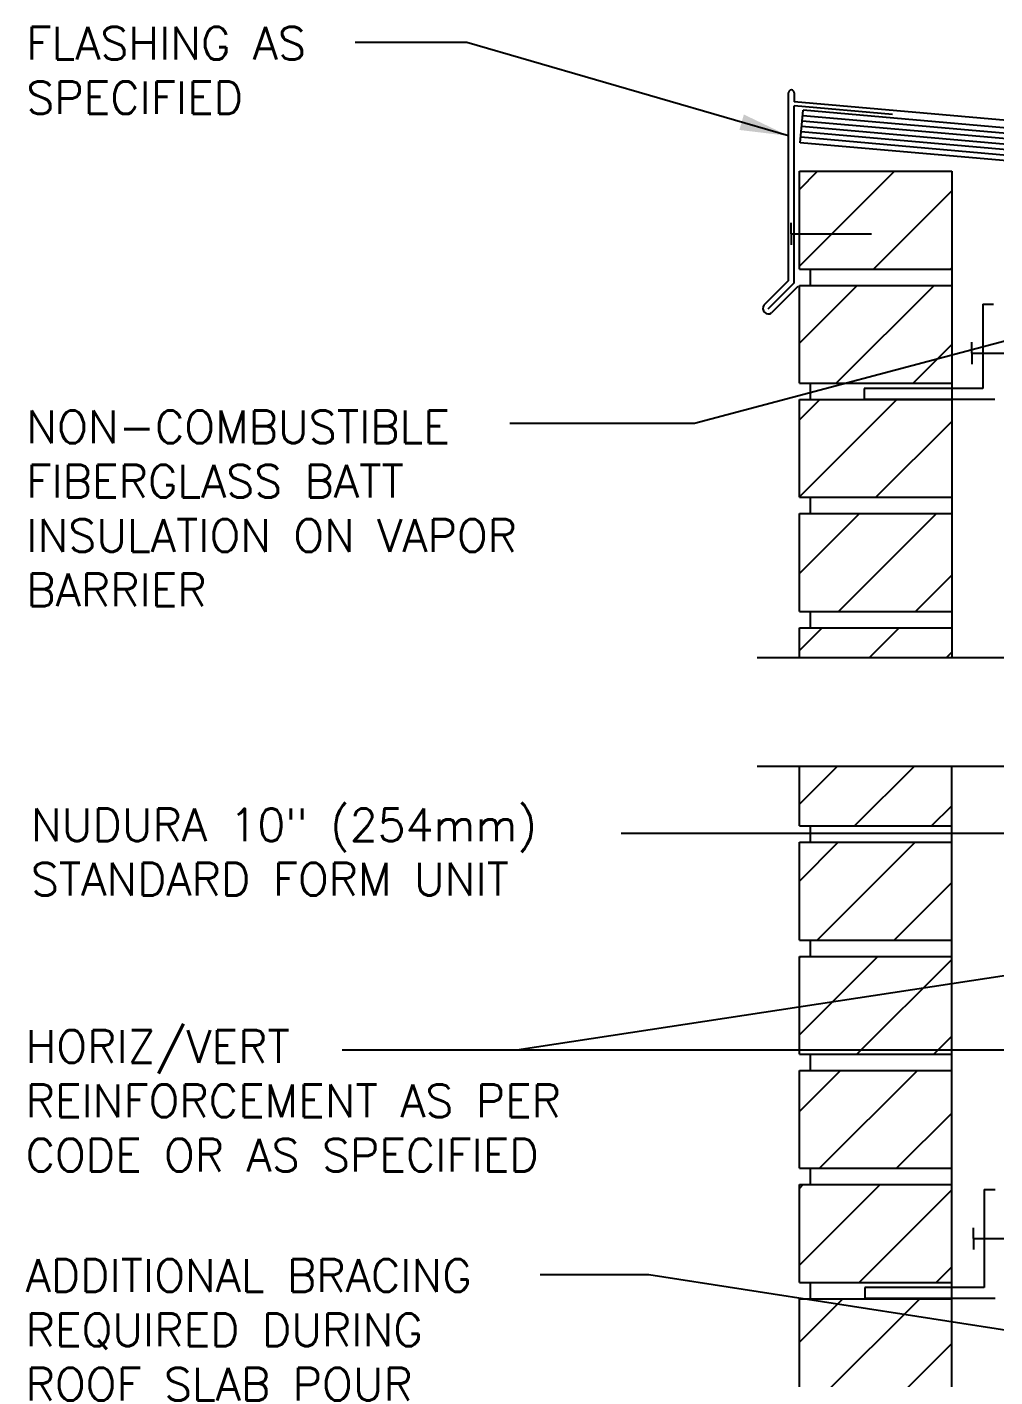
# Model space of a CAD drawing. Header units: inches. Extents: x 231.4 to 287.5, y 32.1 to 107.4.
# Drawn here: x 231.43 to 253.69, y 76.38 to 107.44 of the extents above; entities that cross this region are included whole.
import ezdxf

# ---------------------------------------------------------------- set-up
doc = ezdxf.new("R2010")
doc.units = ezdxf.units.IN
doc.header["$LTSCALE"] = 0.5
doc.header["$MEASUREMENT"] = 0
for name, color, linetype in [('HATCH', 12, 'Continuous'), ('line25', 2, 'Continuous'), ('LINE9', 9, 'Continuous'), ('TEXT', 4, 'Continuous')]:
    doc.layers.add(name, color=color, linetype=linetype)
doc.styles.add('DIM', font='romans.shx', dxfattribs={"width": 0.7})
doc.styles.add('ROMANS', font='romans.shx', dxfattribs={"height": 0.75})
doc.dimstyles.new('ext_12', dxfattribs={"dimscale": 12, "dimtxt": 0.09375, "dimasz": 0.09375, "dimexe": 0.09375, "dimexo": 0.0625, "dimgap": 0.0625, "dimtad": 1, "dimdec": 1, "dimzin": 3, "dimdsep": 46, "dimlunit": 4, "dimtxsty": 'DIM', "dimcen": 0.09, "dimdle": 0.09375, "dimclrt": 4, "dimadec": 0, "dimazin": 0, "dimtfac": 1, "dimtdec": 1, "dimtmove": 2, "dimatfit": 3, "dimfxl": 1, "dimfrac": 2, "dimtolj": 1, "dimtzin": 0, "dimarcsym": 0})

msp = doc.modelspace()

# ---------------------------------------------------------------- hatches: boundary and pattern name
at = {"layer": 'HATCH'}
h = msp.add_hatch(dxfattribs=at)
h.set_pattern_fill('ANSI31', color=256, scale=10, style=0)
h.set_pattern_definition([(45, (251.1798, 93.3156), (-0.883883, 0.883883), [])])
h.paths.add_polyline_path([(252.694, 93.621), (249.194, 93.621), (249.194, 92.932), (252.694, 92.932)])
h.paths.add_polyline_path([(252.694, 96.246), (249.194, 96.246), (249.194, 93.996), (252.694, 93.996)])
h.paths.add_polyline_path([(252.694, 98.871), (249.194, 98.871), (249.194, 96.621), (252.694, 96.621)])
h.paths.add_polyline_path([(252.694, 101.496), (249.194, 101.496), (249.194, 99.246), (252.694, 99.246)])
h.paths.add_polyline_path([(252.694, 104.121), (249.194, 104.121), (249.194, 101.871), (252.694, 101.871)])
h.paths.add_polyline_path([(252.694, 78.186), (249.194, 78.186), (249.194, 75.936), (252.694, 75.936)])
h.paths.add_polyline_path([(252.694, 80.811), (249.194, 80.811), (249.194, 78.561), (252.694, 78.561)])
h.paths.add_polyline_path([(252.694, 83.436), (249.194, 83.436), (249.194, 81.186), (252.694, 81.186)])
h.paths.add_polyline_path([(252.694, 86.061), (249.194, 86.061), (249.194, 83.811), (252.694, 83.811)])
h.paths.add_polyline_path([(252.694, 88.686), (249.194, 88.686), (249.194, 86.436), (252.694, 86.436)])
h.paths.add_polyline_path([(252.694, 90.432), (249.194, 90.432), (249.194, 89.061), (252.694, 89.061)])
h.paths.add_polyline_path([(252.694, 67.686), (249.227, 67.686), (249.194, 67.653), (249.194, 65.436), (252.634, 65.436), (252.694, 65.496)])
h.paths.add_polyline_path([(252.694, 70.311), (249.194, 70.311), (249.194, 68.061), (252.694, 68.061)])
h.paths.add_polyline_path([(252.694, 72.936), (249.194, 72.936), (249.194, 70.686), (252.694, 70.686)])
h.paths.add_polyline_path([(252.694, 75.561), (249.194, 75.561), (249.194, 73.311), (252.694, 73.311)])
h.paths.add_polyline_path([(252.694, 54.561), (249.194, 54.561), (249.194, 54.432), (252.694, 54.432)])
h.paths.add_polyline_path([(252.694, 57.186), (249.194, 57.186), (249.194, 54.936), (252.694, 54.936)])
h.paths.add_polyline_path([(252.694, 59.811), (249.194, 59.811), (249.194, 57.561), (252.694, 57.561)])
h.paths.add_polyline_path([(252.694, 62.436), (249.194, 62.436), (249.194, 60.186), (252.694, 60.186)])
h.paths.add_polyline_path([(252.694, 65.061), (249.194, 65.061), (249.194, 62.811), (252.694, 62.811)])

# ---------------------------------------------------------------- linework, layer by layer
for p, q in [((248.944, 101.609), (248.944, 105.929)), ((249.069, 105.929), (249.069, 105.719)), ((270.035, 103.885), (249.069, 105.719)), ((249.069, 101.557), (249.069, 105.627)), ((251.334, 105.429), (249.069, 105.627)), ((268.933, 103.68), (249.268, 105.4)), ((268.9, 103.306), (249.235, 105.027)), ((268.911, 103.431), (249.246, 105.151)), ((268.922, 103.555), (249.257, 105.276)), ((268.89, 103.182), (249.224, 104.902)), ((248.944, 101.609), (248.376, 101.04)), ((249.069, 101.557), (248.464, 100.952)), ((249.158, 101.469), (248.552, 100.864))]:
    msp.add_line(p, q, dxfattribs=at)
for centre, radius, start, end in [((249.007, 105.929), 0.0625, 0, 180), ((248.479, 100.967), 0.127, 144.7902, 305.2098)]:
    msp.add_arc(centre, radius, start, end, dxfattribs=at)
at = {"layer": 'line25'}
for p, q in [((249.213, 104.778), (249.279, 105.525)), ((268.944, 103.804), (249.279, 105.525)), ((268.879, 103.057), (249.213, 104.778)), ((249.194, 101.871), (249.194, 104.121)), ((249.194, 104.121), (252.694, 104.121)), ((252.694, 104.121), (252.694, 92.932)), ((249.194, 101.871), (252.694, 101.871)), ((249.444, 101.496), (249.444, 101.871)), ((249.444, 101.496), (249.444, 101.871)), ((249.194, 101.496), (252.694, 101.496)), ((249.194, 99.246), (249.194, 101.496)), ((249.194, 99.246), (252.694, 99.246)), ((249.444, 98.871), (249.444, 99.246)), ((249.444, 98.871), (249.444, 99.246)), ((249.194, 96.621), (249.194, 98.871)), ((249.194, 98.871), (252.694, 98.871)), ((249.194, 96.621), (252.694, 96.621)), ((249.444, 96.246), (249.444, 96.621)), ((249.444, 96.246), (249.444, 96.621)), ((249.194, 93.996), (249.194, 96.246)), ((249.194, 96.246), (252.694, 96.246)), ((249.194, 93.996), (252.694, 93.996)), ((249.444, 93.621), (249.444, 93.996)), ((249.444, 93.621), (249.444, 93.996)), ((249.194, 92.932), (249.194, 93.621)), ((249.194, 93.621), (252.694, 93.621)), ((249.194, 89.061), (249.194, 90.432)), ((252.694, 62.686), (252.694, 90.432)), ((249.194, 89.061), (252.694, 89.061)), ((249.444, 88.686), (249.444, 89.061)), ((249.194, 88.686), (252.694, 88.686)), ((249.194, 86.436), (249.194, 88.686)), ((249.194, 86.436), (252.694, 86.436)), ((249.444, 86.061), (249.444, 86.436)), ((249.194, 86.061), (252.694, 86.061)), ((249.194, 83.811), (249.194, 86.061)), ((249.194, 83.811), (252.694, 83.811)), ((249.444, 83.436), (249.444, 83.811)), ((249.194, 83.436), (252.694, 83.436)), ((249.194, 81.186), (249.194, 83.436)), ((249.194, 81.186), (252.694, 81.186)), ((249.444, 80.811), (249.444, 81.186)), ((249.194, 80.811), (252.694, 80.811)), ((249.194, 78.561), (249.194, 80.811)), ((249.194, 78.561), (252.694, 78.561)), ((249.444, 78.186), (249.444, 78.561)), ((249.194, 78.186), (252.694, 78.186)), ((249.194, 75.936), (249.194, 78.186))]:
    msp.add_line(p, q, dxfattribs=at)
at = {"layer": 'LINE9'}
for p, q in [((249.001, 102.682), (249.001, 102.932)), ((249.001, 102.682), (250.846, 102.682)), ((249.001, 102.682), (249.001, 102.432)), ((253.406, 101.062), (253.406, 99.126)), ((253.406, 101.062), (253.656, 101.062)), ((253.156, 99.937), (253.156, 100.187)), ((253.156, 99.937), (255.002, 99.937)), ((253.156, 99.937), (253.156, 99.687)), ((253.406, 99.126), (250.684, 99.126)), ((250.684, 99.126), (250.684, 98.876)), ((250.684, 98.876), (253.684, 98.876)), ((258.458, 92.932), (248.222, 92.932)), ((258.458, 90.432), (248.222, 90.432)), ((253.444, 80.695), (253.444, 78.445)), ((253.444, 80.695), (253.694, 80.695)), ((253.444, 78.445), (250.694, 78.445)), ((250.694, 78.445), (250.694, 78.195)), ((250.694, 78.195), (253.694, 78.195))]:
    msp.add_line(p, q, dxfattribs=at)
at = {"layer": 'LINE9', "linetype": 'Continuous'}
for q in [(253.194, 79.82), (255.04, 79.57), (253.194, 79.32)]:
    msp.add_line((253.194, 79.57), q, dxfattribs=at)

# ---------------------------------------------------------------- texts
at = {"layer": 'TEXT', "char_height": 0.75, "style": 'ROMANS'}
for s, insert, width, attachment_point in [('FLASHING AS \\PSPECIFIED', (231.418, 107.44), 8.7776, 1), ('NON-COMBUSTIBLE\\PFIBERGLASS BATT INSULATION ON VAPOR BARRIER', (231.418, 98.616), 12.44051, 1), ('NUDURA 10" (254mm) STANDARD FORM UNIT', (231.523, 88.461), 16.70168, 4), ('HORIZ/VERT REINFORCEMENT AS PER CODE OR AS SPECIFIED', (231.401, 82.74), 14.05928, 4), ('ADDITIONAL BRACING REQUIRED DURING ROOF SLAB POUR', (231.401, 77.469), 12.17415, 4)]:
    msp.add_mtext(s, dxfattribs=dict(at, insert=insert, width=width, attachment_point=attachment_point))

# ---------------------------------------------------------------- leaders
at = {"layer": 'TEXT'}
for points, override in [([(248.944, 104.935), (241.542, 107.087), (238.981, 107.087)], {"dimgap": 0.0625, "dimtad": 0}), ([(258.526, 101.433), (246.778, 98.321), (242.538, 98.321)], {"dimtad": 0}), ([(255.405, 88.891), (245.091, 88.891)], {"dimgap": 0.0625, "dimtad": 0}), ([(260.378, 86.598), (242.692, 83.906), (238.677, 83.906)], {"dimgap": 0.0625, "dimtad": 0}), ([(261.305, 83.906), (242.692, 83.906)], {"dimgap": 0.0625, "dimtad": 0}), ([(255.157, 77.268), (245.733, 78.738), (243.23, 78.738)], {"dimgap": 0.0625, "dimtad": 0})]:
    msp.add_leader(points, dimstyle='ext_12', override=override, dxfattribs=at)

doc.saveas('drawing.dxf')
